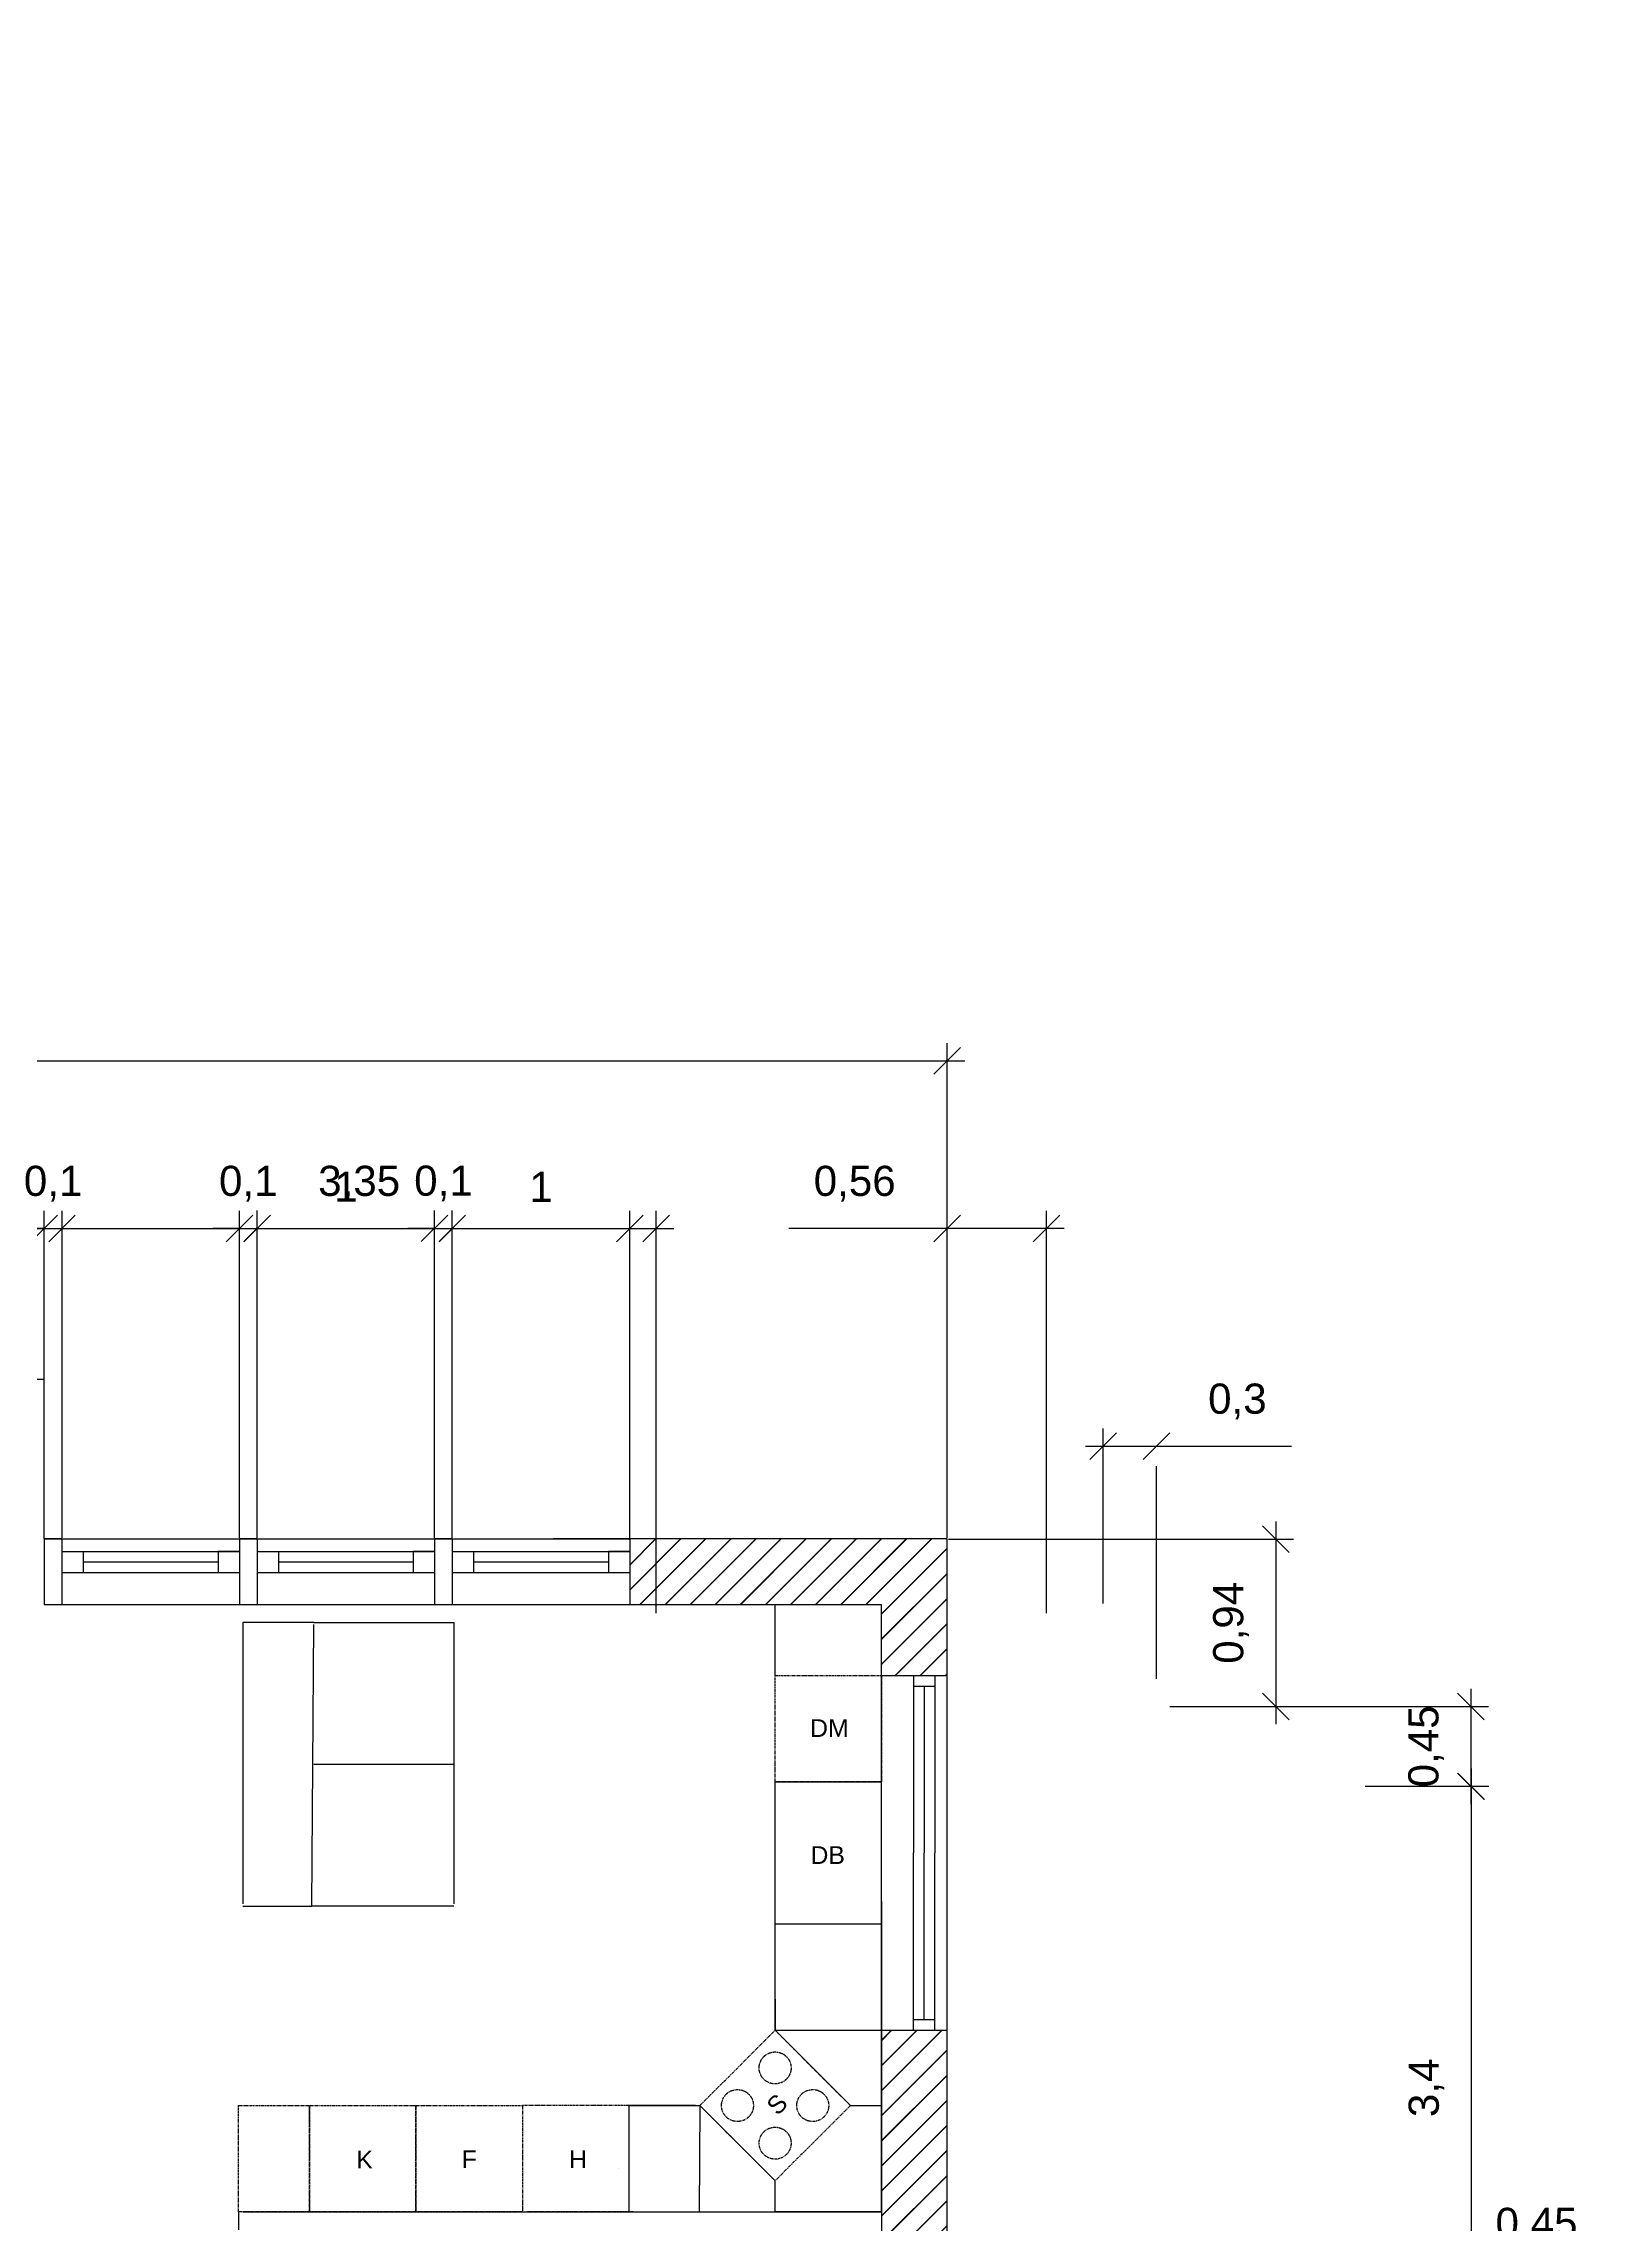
# Model space of a CAD drawing. Header units: millimetres. Extents: x -50011 to 90899, y -58634 to 500399.
# Drawn here: x 8415 to 17201, y 117318 to 129614 of the extents above; entities that cross this region are included whole.
import ezdxf

# ---------------------------------------------------------------- set-up
doc = ezdxf.new("R2010")
doc.units = ezdxf.units.MM
doc.linetypes.add('ACAD_ISO02W100', pattern=[15, 12, -3])
doc.linetypes.add('PHANTOM2', pattern=[31.75, 15.875, -3.175, 3.175, -3.175, 3.175, -3.175])
doc.layers.get('0').update_dxf_attribs({"color": 1})
for name, color, linetype in [('Fönser - Revision', 1, 'Continuous'), ('Fönster', 1, 'Continuous'), ('Grundritningar', 1, 'Continuous'), ('Mått', 4, 'Continuous'), ('Möbler', 4, 'PHANTOM2')]:
    doc.layers.add(name, color=color, linetype=linetype)
doc.styles.get("Standard").update_dxf_attribs({"font": 'Arial.ttf', "height": 170})
doc.dimstyles.new('Egen dimension', dxfattribs={"dimscale": 10, "dimtxt": 2.5, "dimasz": 15, "dimexe": 10, "dimexo": 0.625, "dimgap": 15, "dimtad": 1, "dimlfac": 0.001, "dimtxsty": 'Standard', "dimblk": 'OBLIQUE', "dimblk1": 'OBLIQUE', "dimblk2": 'OBLIQUE', "dimcen": 20, "dimdle": 10, "dimadec": 0, "dimazin": 0, "dimtfac": 1, "dimtmove": 0, "dimatfit": 3, "dimldrblk": 'OPEN90', "dimfxl": 1, "dimarcsym": 0})
doc.dimstyles.new('ISO-25', dxfattribs={"dimscale": 10, "dimtxt": 2.5, "dimasz": 15, "dimexe": 10, "dimexo": 0.625, "dimgap": 15, "dimtad": 1, "dimlfac": 0.001, "dimtxsty": 'Standard', "dimblk": 'OBLIQUE', "dimblk1": 'OBLIQUE', "dimblk2": 'OBLIQUE', "dimcen": 20, "dimdle": 10, "dimadec": 0, "dimazin": 0, "dimtfac": 1, "dimtmove": 0, "dimatfit": 3, "dimldrblk": 'OPEN90', "dimfxl": 1, "dimarcsym": 0})

# ---------------------------------------------------------------- blocks, each defined once
blk = doc.blocks.new('_Oblique')
at = {"color": 0, "linetype": 'ByBlock', "lineweight": -2}
blk.add_line((-0.5, -0.5), (0.5, 0.5), dxfattribs=at)
blk = doc.blocks.new('*D610')
at = {"layer": 'Defpoints', "color": 0, "transparency": 16777216}
for p in [(8419, 122933), (6619, 121182), (8419, 121182)]:
    blk.add_point(p, dxfattribs=at)
at = {"layer": 'Mått', "color": 0, "lineweight": -2, "transparency": 16777216}
for p, q in [((6619, 121189), (6619, 123033)), ((8419, 121189), (8419, 123033)), ((6519, 122933), (8519, 122933))]:
    blk.add_line(p, q, dxfattribs=at)
at = {"layer": 'Mått', "color": 0, "lineweight": -2, "transparency": 16777216, "xscale": 150, "yscale": 150, "zscale": 150, "rotation": 180}
blk.add_blockref('_Oblique', (6619, 122933), dxfattribs=at)
at = {"layer": 'Mått', "color": 0, "lineweight": -2, "transparency": 16777216, "xscale": 150, "yscale": 150, "zscale": 150}
blk.add_blockref('_Oblique', (8419, 122933), dxfattribs=at)
at = {"layer": 'Mått', "color": 0, "transparency": 16777216, "insert": (7519, 123186), "char_height": 170, "attachment_point": 5}
blk.add_mtext('1,8', dxfattribs=at)
blk = doc.blocks.new('_Open90')
at = {"color": 0, "linetype": 'ByBlock', "lineweight": -2}
for p, q in [((0, 0), (-1, 0)), ((-0.5, 0.5), (0, 0)), ((0, 0), (-0.5, -0.5))]:
    blk.add_line(p, q, dxfattribs=at)
blk = doc.blocks.new('*D611')
at = {"layer": 'Defpoints', "color": 0, "transparency": 16777216}
for p in [(8519, 122933), (8419, 121182), (8519, 121182)]:
    blk.add_point(p, dxfattribs=at)
at = {"layer": 'Mått', "color": 0, "lineweight": -2, "transparency": 16777216}
for p, q in [((8419, 121189), (8419, 123033)), ((8519, 121189), (8519, 123033)), ((8419, 122933), (8269, 122933)), ((8419, 122933), (8519, 122933)), ((8519, 122933), (8669, 122933))]:
    blk.add_line(p, q, dxfattribs=at)
at = {"layer": 'Mått', "color": 0, "lineweight": -2, "transparency": 16777216, "xscale": 150, "yscale": 150, "zscale": 150}
blk.add_blockref('_Oblique', (8419, 122933), dxfattribs=at)
at = {"layer": 'Mått', "color": 0, "lineweight": -2, "transparency": 16777216, "xscale": 150, "yscale": 150, "zscale": 150, "rotation": 180}
blk.add_blockref('_Oblique', (8519, 122933), dxfattribs=at)
at = {"layer": 'Mått', "color": 0, "transparency": 16777216, "insert": (8469, 123186), "char_height": 170, "attachment_point": 5}
blk.add_mtext('0,1', dxfattribs=at)
blk = doc.blocks.new('*D612')
at = {"layer": 'Defpoints', "color": 0, "transparency": 16777216}
for p in [(11868, 122933), (8519, 121182), (11868, 120758)]:
    blk.add_point(p, dxfattribs=at)
at = {"layer": 'Mått', "color": 0, "lineweight": -2, "transparency": 16777216}
for p, q in [((8519, 121189), (8519, 123033)), ((11868, 120764), (11868, 123033)), ((8419, 122933), (11968, 122933))]:
    blk.add_line(p, q, dxfattribs=at)
at = {"layer": 'Mått', "color": 0, "lineweight": -2, "transparency": 16777216, "xscale": 150, "yscale": 150, "zscale": 150, "rotation": 180}
blk.add_blockref('_Oblique', (8519, 122933), dxfattribs=at)
at = {"layer": 'Mått', "color": 0, "lineweight": -2, "transparency": 16777216, "xscale": 150, "yscale": 150, "zscale": 150}
blk.add_blockref('_Oblique', (11868, 122933), dxfattribs=at)
at = {"layer": 'Mått', "color": 0, "transparency": 16777216, "insert": (10194, 123186), "char_height": 170, "attachment_point": 5}
blk.add_mtext('3,35', dxfattribs=at)
blk = doc.blocks.new('*D613')
at = {"layer": 'Defpoints', "color": 0, "transparency": 16777216}
for p in [(13508, 122933), (13508, 121182), (14068, 120758)]:
    blk.add_point(p, dxfattribs=at)
at = {"layer": 'Mått', "color": 0, "lineweight": -2, "transparency": 16777216}
for p, q in [((13508, 121189), (13508, 123033)), ((14068, 120764), (14068, 123033)), ((13508, 122933), (12615, 122933)), ((14168, 122933), (13508, 122933))]:
    blk.add_line(p, q, dxfattribs=at)
at = {"layer": 'Mått', "color": 0, "lineweight": -2, "transparency": 16777216, "xscale": 150, "yscale": 150, "zscale": 150, "rotation": 180}
blk.add_blockref('_Oblique', (13508, 122933), dxfattribs=at)
at = {"layer": 'Mått', "color": 0, "lineweight": -2, "transparency": 16777216, "xscale": 150, "yscale": 150, "zscale": 150}
blk.add_blockref('_Oblique', (14068, 122933), dxfattribs=at)
at = {"layer": 'Mått', "color": 0, "transparency": 16777216, "insert": (12987, 123186), "char_height": 170, "attachment_point": 5}
blk.add_mtext('0,56', dxfattribs=at)
blk = doc.blocks.new('*D586')
at = {"layer": 'Defpoints', "color": 0, "transparency": 16777216}
for p in [(13508, 123878), (1498, 121182), (13508, 121182)]:
    blk.add_point(p, dxfattribs=at)
at = {"layer": 'Mått', "color": 0, "lineweight": -2, "transparency": 16777216}
for p, q in [((1498, 121189), (1498, 123978)), ((13508, 121189), (13508, 123978)), ((1398, 123878), (13608, 123878))]:
    blk.add_line(p, q, dxfattribs=at)
at = {"layer": 'Mått', "color": 0, "lineweight": -2, "transparency": 16777216, "xscale": 150, "yscale": 150, "zscale": 150, "rotation": 180}
blk.add_blockref('_Oblique', (1498, 123878), dxfattribs=at)
at = {"layer": 'Mått', "color": 0, "lineweight": -2, "transparency": 16777216, "xscale": 150, "yscale": 150, "zscale": 150}
blk.add_blockref('_Oblique', (13508, 123878), dxfattribs=at)
at = {"layer": 'Mått', "color": 0, "transparency": 16777216, "insert": (7992, 124130), "char_height": 170, "attachment_point": 5}
blk.add_mtext('12,01', dxfattribs=at)
blk = doc.blocks.new('*D591')
at = {"layer": 'Defpoints', "color": 0, "ltscale": 100, "transparency": 16777216}
for p in [(13508, 121182), (14758, 120238), (15360, 120238)]:
    blk.add_point(p, dxfattribs=at)
at = {"layer": 'Mått', "color": 0, "lineweight": -2, "ltscale": 100, "transparency": 16777216}
for p, q in [((15360, 121282), (15360, 120138)), ((13515, 121182), (15460, 121182)), ((14764, 120238), (15460, 120238))]:
    blk.add_line(p, q, dxfattribs=at)
at = {"layer": 'Mått', "color": 0, "lineweight": -2, "ltscale": 100, "transparency": 16777216, "xscale": 150, "yscale": 150, "zscale": 150}
for p, rotation in [((15360, 121182), 90), ((15360, 120238), 270)]:
    blk.add_blockref('_Oblique', p, dxfattribs=dict(at, rotation=rotation))
at = {"layer": 'Mått', "color": 0, "ltscale": 100, "transparency": 16777216, "insert": (15108, 120710), "char_height": 170, "attachment_point": 5, "rotation": 90}
blk.add_mtext('0,94', dxfattribs=at)
blk = doc.blocks.new('*D569')
at = {"layer": 'Defpoints', "color": 0, "ltscale": 100, "transparency": 16777216}
for p in [(14758, 120238), (15858, 119788), (16460, 119788)]:
    blk.add_point(p, dxfattribs=at)
at = {"layer": 'Mått', "color": 0, "lineweight": -2, "ltscale": 100, "transparency": 16777216}
for p, q in [((16460, 120338), (16460, 119688)), ((14764, 120238), (16560, 120238)), ((15864, 119788), (16560, 119788))]:
    blk.add_line(p, q, dxfattribs=at)
at = {"layer": 'Mått', "color": 0, "lineweight": -2, "ltscale": 100, "transparency": 16777216, "xscale": 150, "yscale": 150, "zscale": 150}
for p, rotation in [((16460, 120238), 90), ((16460, 119788), 270)]:
    blk.add_blockref('_Oblique', p, dxfattribs=dict(at, rotation=rotation))
at = {"layer": 'Mått', "color": 0, "ltscale": 100, "transparency": 16777216, "insert": (16208, 120013), "char_height": 170, "attachment_point": 5, "rotation": 90}
blk.add_mtext('0,45', dxfattribs=at)
blk = doc.blocks.new('*D570')
at = {"layer": 'Defpoints', "color": 0, "ltscale": 100, "transparency": 16777216}
for p in [(15858, 119788), (15858, 116388), (16462, 116388)]:
    blk.add_point(p, dxfattribs=at)
at = {"layer": 'Mått', "color": 0, "lineweight": -2, "ltscale": 100, "transparency": 16777216}
for p, q in [((16462, 119888), (16462, 116288)), ((15864, 119788), (16562, 119788)), ((15864, 116388), (16562, 116388))]:
    blk.add_line(p, q, dxfattribs=at)
at = {"layer": 'Mått', "color": 0, "lineweight": -2, "ltscale": 100, "transparency": 16777216, "xscale": 150, "yscale": 150, "zscale": 150}
for p, rotation in [((16462, 119788), 90), ((16462, 116388), 270)]:
    blk.add_blockref('_Oblique', p, dxfattribs=dict(at, rotation=rotation))
at = {"layer": 'Mått', "color": 0, "ltscale": 100, "transparency": 16777216, "insert": (16210, 118088), "char_height": 170, "attachment_point": 5, "rotation": 90}
blk.add_mtext('3,4', dxfattribs=at)
blk = doc.blocks.new('*D571')
at = {"layer": 'Defpoints', "color": 0, "linetype": 'ACAD_ISO02W100', "ltscale": 100, "transparency": 16777216}
for p in [(14688, 121706), (14388, 120812), (14688, 120388)]:
    blk.add_point(p, dxfattribs=at)
at = {"layer": 'Mått', "color": 0, "linetype": 'ACAD_ISO02W100', "lineweight": -2, "ltscale": 100, "transparency": 16777216}
for p, q in [((14388, 120819), (14388, 121806)), ((14688, 120394), (14688, 121806)), ((14288, 121706), (14688, 121706)), ((14688, 121706), (15449, 121706))]:
    blk.add_line(p, q, dxfattribs=at)
at = {"layer": 'Mått', "color": 0, "linetype": 'ACAD_ISO02W100', "lineweight": -2, "ltscale": 100, "transparency": 16777216, "xscale": 150, "yscale": 150, "zscale": 150, "rotation": 180}
blk.add_blockref('_Oblique', (14388, 121706), dxfattribs=at)
at = {"layer": 'Mått', "color": 0, "linetype": 'ACAD_ISO02W100', "lineweight": -2, "ltscale": 100, "transparency": 16777216, "xscale": 150, "yscale": 150, "zscale": 150}
blk.add_blockref('_Oblique', (14688, 121706), dxfattribs=at)
at = {"layer": 'Mått', "color": 0, "linetype": 'ACAD_ISO02W100', "ltscale": 100, "transparency": 16777216, "insert": (15144, 121958), "char_height": 170, "attachment_point": 5}
blk.add_mtext('0,3', dxfattribs=at)
blk = doc.blocks.new('*D572')
at = {"layer": 'Defpoints', "color": 0, "linetype": 'ACAD_ISO02W100', "ltscale": 100, "transparency": 16777216}
for p in [(16308, 117059), (15858, 116388), (16308, 116388)]:
    blk.add_point(p, dxfattribs=at)
at = {"layer": 'Mått', "color": 0, "linetype": 'ACAD_ISO02W100', "lineweight": -2, "ltscale": 100, "transparency": 16777216}
for p, q in [((15758, 117059), (16308, 117059)), ((15858, 116394), (15858, 117159)), ((16308, 116394), (16308, 117159)), ((16308, 117059), (17201, 117059))]:
    blk.add_line(p, q, dxfattribs=at)
at = {"layer": 'Mått', "color": 0, "linetype": 'ACAD_ISO02W100', "lineweight": -2, "ltscale": 100, "transparency": 16777216, "xscale": 150, "yscale": 150, "zscale": 150, "rotation": 180}
blk.add_blockref('_Oblique', (15858, 117059), dxfattribs=at)
at = {"layer": 'Mått', "color": 0, "linetype": 'ACAD_ISO02W100', "lineweight": -2, "ltscale": 100, "transparency": 16777216, "xscale": 150, "yscale": 150, "zscale": 150}
blk.add_blockref('_Oblique', (16308, 117059), dxfattribs=at)
at = {"layer": 'Mått', "color": 0, "linetype": 'ACAD_ISO02W100', "ltscale": 100, "transparency": 16777216, "insert": (16830, 117311), "char_height": 170, "attachment_point": 5}
blk.add_mtext('0,45', dxfattribs=at)
blk = doc.blocks.new('*D587')
at = {"layer": 'Defpoints', "color": 0, "ltscale": 100, "transparency": 16777216}
for p in [(9619, 122933), (9519, 121182), (9619, 121182)]:
    blk.add_point(p, dxfattribs=at)
at = {"layer": 'Mått', "color": 0, "lineweight": -2, "ltscale": 100, "transparency": 16777216}
for p, q in [((9519, 121189), (9519, 123033)), ((9619, 121189), (9619, 123033)), ((9519, 122933), (9369, 122933)), ((9519, 122933), (9619, 122933)), ((9619, 122933), (9769, 122933))]:
    blk.add_line(p, q, dxfattribs=at)
at = {"layer": 'Mått', "color": 0, "lineweight": -2, "ltscale": 100, "transparency": 16777216, "xscale": 150, "yscale": 150, "zscale": 150}
blk.add_blockref('_Oblique', (9519, 122933), dxfattribs=at)
at = {"layer": 'Mått', "color": 0, "lineweight": -2, "ltscale": 100, "transparency": 16777216, "xscale": 150, "yscale": 150, "zscale": 150, "rotation": 180}
blk.add_blockref('_Oblique', (9619, 122933), dxfattribs=at)
at = {"layer": 'Mått', "color": 0, "ltscale": 100, "transparency": 16777216, "insert": (9569, 123186), "char_height": 170, "attachment_point": 5}
blk.add_mtext('0,1', dxfattribs=at)
blk = doc.blocks.new('*D588')
at = {"layer": 'Defpoints', "color": 0, "ltscale": 100, "transparency": 16777216}
for p in [(10619, 122934), (9619, 121182), (10619, 121182)]:
    blk.add_point(p, dxfattribs=at)
at = {"layer": 'Mått', "color": 0, "lineweight": -2, "ltscale": 100, "transparency": 16777216}
for p, q in [((9619, 121189), (9619, 123034)), ((10619, 121189), (10619, 123034)), ((9519, 122934), (10719, 122934))]:
    blk.add_line(p, q, dxfattribs=at)
at = {"layer": 'Mått', "color": 0, "lineweight": -2, "ltscale": 100, "transparency": 16777216, "xscale": 150, "yscale": 150, "zscale": 150, "rotation": 180}
blk.add_blockref('_Oblique', (9619, 122934), dxfattribs=at)
at = {"layer": 'Mått', "color": 0, "lineweight": -2, "ltscale": 100, "transparency": 16777216, "xscale": 150, "yscale": 150, "zscale": 150}
blk.add_blockref('_Oblique', (10619, 122934), dxfattribs=at)
at = {"layer": 'Mått', "color": 0, "ltscale": 100, "transparency": 16777216, "insert": (10119, 123169), "char_height": 170, "attachment_point": 5}
blk.add_mtext('1', dxfattribs=at)
blk = doc.blocks.new('*D589')
at = {"layer": 'Defpoints', "color": 0, "ltscale": 100, "transparency": 16777216}
for p in [(10719, 122934), (10619, 121182), (10719, 121182)]:
    blk.add_point(p, dxfattribs=at)
at = {"layer": 'Mått', "color": 0, "lineweight": -2, "ltscale": 100, "transparency": 16777216}
for p, q in [((10619, 121189), (10619, 123034)), ((10719, 121189), (10719, 123034)), ((10619, 122934), (10469, 122934)), ((10619, 122934), (10719, 122934)), ((10719, 122934), (10869, 122934))]:
    blk.add_line(p, q, dxfattribs=at)
at = {"layer": 'Mått', "color": 0, "lineweight": -2, "ltscale": 100, "transparency": 16777216, "xscale": 150, "yscale": 150, "zscale": 150}
blk.add_blockref('_Oblique', (10619, 122934), dxfattribs=at)
at = {"layer": 'Mått', "color": 0, "lineweight": -2, "ltscale": 100, "transparency": 16777216, "xscale": 150, "yscale": 150, "zscale": 150, "rotation": 180}
blk.add_blockref('_Oblique', (10719, 122934), dxfattribs=at)
at = {"layer": 'Mått', "color": 0, "ltscale": 100, "transparency": 16777216, "insert": (10669, 123187), "char_height": 170, "attachment_point": 5}
blk.add_mtext('0,1', dxfattribs=at)
blk = doc.blocks.new('*D590')
at = {"layer": 'Defpoints', "color": 0, "ltscale": 100, "transparency": 16777216}
for p in [(11719, 122933), (10719, 121182), (11719, 121182)]:
    blk.add_point(p, dxfattribs=at)
at = {"layer": 'Mått', "color": 0, "lineweight": -2, "ltscale": 100, "transparency": 16777216}
for p, q in [((10719, 121189), (10719, 123033)), ((11719, 121189), (11719, 123033)), ((10619, 122933), (11819, 122933))]:
    blk.add_line(p, q, dxfattribs=at)
at = {"layer": 'Mått', "color": 0, "lineweight": -2, "ltscale": 100, "transparency": 16777216, "xscale": 150, "yscale": 150, "zscale": 150, "rotation": 180}
blk.add_blockref('_Oblique', (10719, 122933), dxfattribs=at)
at = {"layer": 'Mått', "color": 0, "lineweight": -2, "ltscale": 100, "transparency": 16777216, "xscale": 150, "yscale": 150, "zscale": 150}
blk.add_blockref('_Oblique', (11719, 122933), dxfattribs=at)
at = {"layer": 'Mått', "color": 0, "ltscale": 100, "transparency": 16777216, "insert": (11219, 123168), "char_height": 170, "attachment_point": 5}
blk.add_mtext('1', dxfattribs=at)

msp = doc.modelspace()

# ---------------------------------------------------------------- hatches: boundary and pattern name
at = {"layer": 'Grundritningar', "ltscale": 100}
h = msp.add_hatch(dxfattribs=at)
h.set_pattern_fill('JIS_LC_20', color=256, scale=5)
h.paths.add_polyline_path([(6428.375, 390745.568), (8139.969, 390745.568), (8139.969, 391115.568), (6058.375, 391115.568), (6058.375, 384896.461), (6058.375, 382416.461), (6058.375, 381356.461), (6428.375, 381356.461), (6428.375, 384896.461), (6428.375, 385196.461)])
h.paths.add_polyline_path([(12402.879, 391115.568), (11339.969, 391115.568), (11339.969, 390745.568), (11389.969, 390745.568), (12032.879, 390745.568), (12032.879, 386196.461), (12032.879, 385380.725), (12402.879, 385380.725), (12402.879, 385396.461), (12402.879, 390771.304)])
h.paths.add_polyline_path([(11812.612, 361164.769), (11812.612, 361509.033), (10749.702, 361509.033), (10749.702, 361139.033), (10799.702, 361139.033), (11442.612, 361139.033), (11442.612, 357714.769), (11442.612, 356899.033), (11812.612, 356899.033), (11812.612, 356914.769)])
h.paths.add_polyline_path([(4863.558, 361139.033), (5599.702, 361139.033), (5599.702, 361509.033), (4493.558, 361509.033), (4493.558, 356414.769), (4863.558, 356414.769), (4863.558, 356714.769)])
h.paths.add_polyline_path([(4863.558, 353934.769), (4493.558, 353934.769), (4493.558, 352874.769), (4863.558, 352874.769)])
h.paths.add_polyline_path([(6604.389, 331533.61), (5498.245, 331533.61), (5498.245, 330279.346), (5868.245, 330279.346), (5868.245, 331163.61), (6604.389, 331163.61)])
h.paths.add_polyline_path([(12817.299, 331533.61), (11754.389, 331533.61), (11754.389, 331163.61), (11804.389, 331163.61), (12447.299, 331163.61), (12447.299, 330763.61), (12447.299, 330763.61), (12817.299, 330763.61), (12817.299, 330779.346), (12817.299, 331189.346)])
h.paths.add_polyline_path([(12817.299, 328763.61), (12447.299, 328763.61), (12447.299, 327739.346), (12447.299, 327489.346), (12817.299, 327489.346)])
h.paths.add_polyline_path([(5868.245, 327799.346), (5498.245, 327799.346), (5498.245, 326739.346), (5868.245, 326739.346)])
h.paths.add_polyline_path([(13894.931, 305305.95), (12105.172, 305305.95), (12105.172, 304935.95), (12155.172, 304935.95), (13524.931, 304935.95), (13524.931, 304535.95), (13524.931, 304535.95), (13894.931, 304535.95), (13894.931, 304785.95)])
h.paths.add_polyline_path([(6955.172, 305305.95), (4569.931, 305305.95), (4569.931, 304935.95), (6955.172, 304935.95)])
h.paths.add_polyline_path([(2769.931, 305305.95), (1112.471, 305305.95), (1112.471, 304051.686), (1482.471, 304051.686), (1482.471, 304351.686), (1482.471, 304935.95), (2769.931, 304935.95)])
h.paths.add_polyline_path([(1482.471, 301571.686), (1112.471, 301571.686), (1112.471, 300141.686), (8104.931, 300141.686), (8104.931, 299394.682), (8474.931, 299394.682), (8474.931, 300511.686), (1482.471, 300511.686)])
h.paths.add_polyline_path([(13894.931, 302535.95), (13524.931, 302535.95), (13524.931, 300394.682), (13524.931, 300144.682), (13894.931, 300144.682)])
h.paths.add_polyline_path([(12176.583, 278428.432), (11806.583, 278428.432), (11806.583, 277404.168), (11806.583, 277154.168), (12176.583, 277154.168)])
h.paths.add_polyline_path([(12176.583, 281198.432), (11113.673, 281198.432), (11113.673, 280828.432), (11163.673, 280828.432), (11806.583, 280828.432), (11806.583, 280428.432), (11806.583, 280428.432), (12176.583, 280428.432), (12176.583, 280444.168), (12176.583, 280854.168)])
h.paths.add_polyline_path([(5963.673, 281198.432), (4711.334, 281198.432), (4711.334, 280828.432), (5963.673, 280828.432)])
h.paths.add_polyline_path([(2911.334, 281198.432), (1075.633, 281198.432), (1075.633, 279944.168), (1445.633, 279944.168), (1445.633, 280828.432), (2911.334, 280828.432)])
h.paths.add_polyline_path([(1445.633, 277464.168), (1075.633, 277464.168), (1075.633, 276404.168), (1445.633, 276404.168)])
h.paths.add_polyline_path([(12645.365, 259294.914), (11582.455, 259294.914), (11582.455, 258924.914), (11632.455, 258924.914), (12275.365, 258924.914), (12275.365, 258524.914), (12645.365, 258524.914), (12645.365, 258540.65), (12645.365, 258950.65)])
h.paths.add_polyline_path([(12645.365, 256524.914), (12275.365, 256524.914), (12275.365, 255500.65), (12275.365, 255250.65), (12645.365, 255250.65)])
h.paths.add_polyline_path([(3634.619, 259294.914), (1798.918, 259294.914), (1798.918, 258040.65), (2168.918, 258040.65), (2168.918, 258924.914), (3634.619, 258924.914)])
h.paths.add_polyline_path([(6432.455, 259294.914), (5434.619, 259294.914), (5434.619, 258924.914), (6432.455, 258924.914)])
h.paths.add_polyline_path([(2168.918, 255560.65), (1798.918, 255560.65), (1798.918, 254500.65), (2168.918, 254500.65)])
h.paths.add_polyline_path([(12718.912, 237531.632), (11656.001, 237531.632), (11656.001, 237161.632), (11706.001, 237161.632), (12348.912, 237161.632), (12348.912, 236761.632), (12718.912, 236761.632), (12718.912, 236777.368), (12718.912, 237187.368)])
h.paths.add_polyline_path([(3708.166, 237531.632), (1872.465, 237531.632), (1872.465, 236277.368), (2242.465, 236277.368), (2242.465, 237161.632), (3708.166, 237161.632)])
h.paths.add_polyline_path([(6506.001, 237531.632), (5508.166, 237531.632), (5508.166, 237161.632), (6506.001, 237161.632)])
h.paths.add_polyline_path([(2242.465, 233797.368), (1872.465, 233797.368), (1872.465, 232737.368), (2242.465, 232737.368)])
h.paths.add_polyline_path([(12718.912, 234761.632), (12348.912, 234761.632), (12348.912, 233737.368), (12348.912, 233487.368), (12718.912, 233487.368)])
h.paths.add_polyline_path([(12718.912, 232887.368), (12348.912, 232887.368), (12348.912, 232737.368), (12718.912, 232737.368)])
h.paths.add_polyline_path([(12204.872, 211409.63), (11141.961, 211409.63), (11141.961, 211039.63), (11191.961, 211039.63), (11834.872, 211039.63), (11834.872, 210639.63), (12204.872, 210639.63), (12204.872, 210655.366), (12204.872, 211065.366)])
h.paths.add_polyline_path([(12204.872, 208639.63), (11834.872, 208639.63), (11834.872, 207615.366), (11834.872, 207365.366), (12204.872, 207365.366)])
h.paths.add_polyline_path([(12204.872, 206765.366), (11834.872, 206765.366), (11834.872, 206615.366), (12204.872, 206615.366)])
h.paths.add_polyline_path([(2116.806, 211039.63), (3194.126, 211039.63), (3194.126, 211409.63), (1746.806, 211409.63), (1746.806, 210155.366), (2116.806, 210155.366)])
h.paths.add_polyline_path([(2116.806, 207675.366), (1746.806, 207675.366), (1746.806, 206615.366), (2116.806, 206615.366)])
h.paths.add_polyline_path([(5991.961, 211409.63), (4994.126, 211409.63), (4994.126, 211039.63), (5991.961, 211039.63)])
h.paths.add_polyline_path([(6163.577, 179246.954), (5165.741, 179246.954), (5165.741, 178876.954), (6163.577, 178876.954)])
h.paths.add_polyline_path([(3365.741, 179246.954), (1918.421, 179246.954), (1918.421, 177992.69), (2288.421, 177992.69), (2288.421, 178876.954), (3365.741, 178876.954)])
h.paths.add_polyline_path([(2288.421, 175512.69), (1918.421, 175512.69), (1918.421, 174452.69), (2288.421, 174452.69)])
h.paths.add_polyline_path([(12376.487, 179246.954), (11313.577, 179246.954), (11313.577, 178876.954), (11363.577, 178876.954), (12006.487, 178876.954), (12006.487, 178476.954), (12376.487, 178476.954), (12376.487, 178492.69), (12376.487, 178902.69)])
h.paths.add_polyline_path([(12376.487, 176476.954), (12006.487, 176476.954), (12006.487, 175452.69), (12006.487, 175202.69), (12376.487, 175202.69)])
h.paths.add_polyline_path([(12376.487, 174602.69), (12006.487, 174602.69), (12006.487, 174452.69), (12376.487, 174452.69)])
h.paths.add_polyline_path([(7536.154, 150197.712), (6079.149, 150197.712), (6079.149, 149827.712), (7536.154, 149827.712)])
h.paths.add_polyline_path([(4279.149, 150197.712), (2389.064, 150197.712), (2389.064, 148943.448), (2759.064, 148943.448), (2759.064, 149827.712), (4279.149, 149827.712)])
h.paths.add_polyline_path([(2759.064, 146463.448), (2389.064, 146463.448), (2389.064, 145403.448), (2759.064, 145403.448)])
h.paths.add_polyline_path([(13749.064, 147427.712), (13379.064, 147427.712), (13379.064, 146403.448), (13379.064, 146153.448), (13749.064, 146153.448)])
h.paths.add_polyline_path([(13749.064, 150197.712), (12686.154, 150197.712), (12686.154, 149827.712), (12736.154, 149827.712), (13379.064, 149827.712), (13379.064, 149427.712), (13749.064, 149427.712), (13749.064, 149443.448), (13749.064, 149853.448)])
h.paths.add_polyline_path([(13749.064, 145553.448), (13379.064, 145553.448), (13379.064, 145403.448), (13749.064, 145403.448)])
h.paths.add_polyline_path([(3398.249, 116388.187), (618.427, 116388.187), (618.427, 117448.187), (248.427, 117448.187), (248.427, 116018.187), (3398.249, 116018.187)])
h.paths.add_polyline_path([(2383.427, 121182.451), (248.427, 121182.451), (248.427, 119928.187), (618.427, 119928.187), (618.427, 120228.187), (618.427, 120812.451), (2383.427, 120812.451)])
h.paths.add_polyline_path([(6568.668, 121182.451), (4183.427, 121182.451), (4183.427, 120812.451), (6568.668, 120812.451)])
h.paths.add_polyline_path([(13508.427, 121182.451), (11718.668, 121182.451), (11718.668, 120812.451), (11768.668, 120812.451), (13138.427, 120812.451), (13138.427, 120412.451), (13508.427, 120412.451), (13508.427, 120428.187), (13508.427, 120838.187)])
h.paths.add_polyline_path([(13508.427, 118412.451), (13138.427, 118412.451), (13138.427, 117388.187), (13138.427, 117138.187), (13508.427, 117138.187)])
h.paths.add_polyline_path([(13508.427, 116538.187), (13138.427, 116538.187), (13138.427, 116388.187), (13508.427, 116388.187)])
h.paths.add_polyline_path([(768.422, 116451.806), (768.422, 116998.334), (418.125, 116998.334), (418.125, 116451.806)], flags=25)
h.paths.add_polyline_path([(765.467, 120017.7), (765.467, 120564.228), (415.171, 120564.228), (415.171, 120017.7)], flags=25)
h.paths.add_polyline_path([(764.875, 119734.923), (764.875, 120281.451), (414.579, 120281.451), (414.579, 119734.923)], flags=9)

# ---------------------------------------------------------------- linework, layer by layer
at = {"layer": 'Fönser - Revision', "ltscale": 100}
for p, q in [((8418.668, 121182.451), (8518.668, 121182.451)), ((9518.668, 121182.451), (9618.668, 121182.451)), ((10618.668, 121182.451), (10718.668, 121182.451)), ((11718.668, 120812.451), (11768.668, 120812.451))]:
    msp.add_line(p, q, dxfattribs=at)
at = {"layer": 'Fönster', "ltscale": 100}
for p, q in [((8518.668, 121182.451), (8518.668, 120812.451)), ((8518.668, 121182.451), (9518.668, 121182.451)), ((8518.668, 121112.451), (9518.668, 121112.451)), ((9518.668, 121112.451), (9398.668, 121112.451)), ((9398.668, 121112.451), (9398.668, 120992.451)), ((9518.668, 121112.451), (9518.668, 120992.451)), ((9618.668, 121182.451), (9618.668, 120812.451)), ((9618.668, 121182.451), (10618.668, 121182.451)), ((9618.668, 121112.451), (10618.668, 121112.451)), ((10618.668, 121112.451), (10498.668, 121112.451)), ((10498.668, 121112.451), (10498.668, 120992.451)), ((10618.668, 121112.451), (10618.668, 120992.451)), ((10718.668, 121182.451), (10718.668, 120812.451)), ((10718.668, 121182.451), (11718.668, 121182.451)), ((10718.668, 121112.451), (11718.668, 121112.451)), ((11718.668, 121112.451), (11598.668, 121112.451)), ((11598.668, 121112.451), (11598.668, 120992.451)), ((11718.668, 121182.451), (11718.668, 120812.451)), ((11718.668, 121112.451), (11718.668, 120992.451)), ((8518.668, 120812.451), (9518.668, 120812.451)), ((9618.668, 120812.451), (10618.668, 120812.451)), ((10718.668, 120812.451), (11718.668, 120812.451))]:
    msp.add_line(p, q, dxfattribs=at)
at = {"layer": 'Fönster'}
for p, q in [((8518.668, 121112.451), (8638.668, 121112.451)), ((8638.668, 121112.451), (8638.668, 120992.451)), ((9518.668, 121182.451), (9518.668, 120812.451)), ((9618.668, 121112.451), (9738.668, 121112.451)), ((9738.668, 121112.451), (9738.668, 120992.451)), ((10618.668, 121182.451), (10618.668, 120812.451)), ((10718.668, 121112.451), (10838.668, 121112.451)), ((10838.668, 121112.451), (10838.668, 120992.451)), ((8638.668, 120992.451), (8518.668, 120992.451)), ((9398.668, 121052.451), (8638.668, 121052.451)), ((9518.668, 120992.451), (8638.668, 120992.451)), ((9738.668, 120992.451), (9618.668, 120992.451)), ((10498.668, 121052.451), (9738.668, 121052.451)), ((10618.668, 120992.451), (9738.668, 120992.451)), ((10838.668, 120992.451), (10718.668, 120992.451)), ((11598.668, 121052.451), (10838.668, 121052.451)), ((11718.668, 120992.451), (10838.668, 120992.451))]:
    msp.add_line(p, q, dxfattribs=at)
at = {"layer": 'Grundritningar'}
for p, q in [((8418.668, 121182.451), (8418.668, 122082.451)), ((8518.668, 121182.451), (8418.668, 121182.451)), ((8418.668, 121182.451), (8418.668, 120812.451)), ((9618.668, 121182.451), (9518.668, 121182.451)), ((10718.668, 121182.451), (10618.668, 121182.451)), ((13508.427, 121182.451), (11288.523, 121182.451)), ((13508.427, 120662.451), (13508.427, 121182.451)), ((8418.668, 120812.451), (8518.668, 120812.451)), ((9518.668, 120812.451), (9618.668, 120812.451)), ((10618.668, 120812.451), (10718.668, 120812.451)), ((11288.523, 120812.451), (13138.427, 120812.451)), ((13508.427, 116388.187), (13508.427, 120838.187)), ((13318.427, 120412.451), (13318.427, 119412.451)), ((13318.427, 120412.451), (13318.427, 120352.451)), ((13438.427, 120412.451), (13438.427, 120352.451)), ((13438.427, 120412.451), (13438.427, 119412.451)), ((13318.427, 120352.451), (13438.427, 120352.451)), ((13378.427, 120352.451), (13378.427, 119412.451)), ((13318.427, 118412.451), (13318.427, 119412.451)), ((13378.427, 118472.451), (13378.427, 119412.451)), ((13438.427, 118412.451), (13438.427, 119412.451)), ((13138.427, 119138.187), (13138.427, 116388.187)), ((13318.427, 118412.451), (13318.427, 118472.451)), ((13318.427, 118472.451), (13438.427, 118472.451)), ((13438.427, 118412.451), (13438.427, 118472.451)), ((11654.776, 117635.984), (11654.776, 117635.984))]:
    msp.add_line(p, q, dxfattribs=at)
at = {"layer": 'Grundritningar', "ltscale": 100}
for p, q in [((9538.427, 120812.451), (12538.427, 120812.451)), ((13138.427, 117388.187), (13138.427, 120812.451)), ((13138.427, 120412.451), (13508.427, 120412.451)), ((13508.427, 117948.187), (13508.427, 120428.187)), ((13138.427, 118412.451), (13508.427, 118412.451)), ((9914.163, 117888.187), (9914.163, 117988.187)), ((9514.163, 117388.187), (9514.163, 117288.187)), ((9538.427, 117388.187), (13138.427, 117388.187))]:
    msp.add_line(p, q, dxfattribs=at)
at = {"layer": 'Grundritningar'}
msp.add_arc((8418.668, 121182.451), 900, 90, 180, dxfattribs=at)
at = {"layer": 'Möbler', "ltscale": 100}
for p, q in [((12538.427, 120412.451), (12538.427, 120812.451)), ((12538.427, 120812.451), (13138.427, 120812.451)), ((9938.427, 120712.451), (9538.427, 120712.451)), ((9538.427, 120712.451), (9538.427, 119112.451)), ((9926.999, 119112.456), (9938.427, 120712.451)), ((9938.427, 120712.451), (10728.427, 120712.451)), ((10728.427, 120712.451), (10728.427, 119112.451)), ((9938.427, 119912.451), (10728.427, 119912.451)), ((12538.427, 119012.451), (12538.427, 119812.451)), ((12538.427, 119812.451), (13138.427, 119812.451)), ((9538.427, 119112.451), (9926.999, 119112.456)), ((10728.427, 119112.451), (9926.999, 119112.456)), ((12538.427, 118412.451), (12538.427, 119012.451)), ((12538.427, 119012.451), (13138.427, 119012.451)), ((12538.427, 118588.187), (12538.427, 118412.451)), ((12538.427, 118412.451), (12962.691, 117988.187)), ((12538.427, 118412.451), (13138.427, 118412.451)), ((12089.899, 117988.187), (11714.163, 117988.187)), ((11714.163, 117988.187), (11714.163, 117388.187)), ((11714.163, 117988.187), (12114.163, 117988.187)), ((12114.163, 117988.187), (12110.036, 117388.187)), ((12538.427, 117563.923), (12114.163, 117988.187)), ((12962.691, 117988.187), (13138.427, 117988.187)), ((13138.427, 117988.187), (13138.427, 117388.187)), ((12538.427, 117388.187), (12538.427, 117563.923)), ((13138.427, 117388.187), (12538.427, 117388.187))]:
    msp.add_line(p, q, dxfattribs=at)
at = {"layer": 'Möbler'}
for p, q in [((11714.163, 117988.187), (11114.163, 117988.187)), ((11738.427, 117388.187), (11138.427, 117388.187))]:
    msp.add_line(p, q, dxfattribs=at)
for points in [[(13138.427, 119812.451), (12538.427, 119812.451), (12538.427, 120412.451), (13138.428, 120412.451)], [(12962.691, 117988.187), (12538.427, 117563.923), (12114.163, 117988.187), (12538.427, 118412.451)], [(9914.163, 117388.187), (9514.163, 117388.187), (9514.163, 117988.187), (9914.163, 117988.187)], [(10514.163, 117388.187), (9914.163, 117388.187), (9914.163, 117988.187), (10514.163, 117988.187)], [(11114.163, 117388.187), (10514.163, 117388.187), (10514.163, 117988.187), (11114.163, 117988.187)]]:
    msp.add_lwpolyline(points, close=True, dxfattribs=at)
for centre in [(12538.427, 118200.319), (12326.295, 117988.187), (12750.559, 117988.187), (12538.427, 117776.055)]:
    msp.add_circle(centre, 90, dxfattribs=at)

# ---------------------------------------------------------------- texts
at = {"layer": 'Möbler', "char_height": 100, "attachment_point": 1}
for s, insert in [('DM', (12735.697, 120166.387)), ('DB', (12737.813, 119450.37)), ('K', (10177.79, 117733.343)), ('F', (10771.786, 117736.415)), ('H', (11376.885, 117735.624))]:
    msp.add_mtext_dynamic_manual_height_columns(s, width=30.21587, gutter_width=125, heights=[0], dxfattribs=dict(at, insert=insert))
at = {"layer": 'Möbler', "insert": (12480.763, 117997.59), "char_height": 100, "attachment_point": 1, "rotation": 45}
msp.add_mtext_dynamic_manual_height_columns('S', width=30.21587, gutter_width=125, heights=[0], dxfattribs=at)

# ---------------------------------------------------------------- dimensions: what is measured, and where the dimension line sits
at = {"layer": 'Mått'}
for base, p1, p2, picture, middle in [((13508.427, 123877.841), (1498.249, 121182.451), (13508.427, 121182.451), '*D586', (7992.44, 123877.841)), ((8518.668, 122933.397), (8418.668, 121182.451), (8518.668, 121182.451), '*D611', (8468.668, 122933.397)), ((11868.49, 122933.397), (8518.668, 121182.451), (11868.49, 120758.187), '*D612', (10193.579, 122933.397))]:
    dim = msp.add_linear_dim(base=base, p1=p1, p2=p2, dimstyle='ISO-25', dxfattribs=at)
    dim.commit()
    dim.dimension.update_dxf_attribs({"geometry": picture, "text_midpoint": middle, "dimtype": 160})
for base, p1, p2, picture, middle in [((8418.668, 122933.397), (6618.668, 121182.451), (8418.668, 121182.451), '*D610', (7518.668, 123185.791)), ((13508.427, 122933.397), (14068.49, 120758.187), (13508.427, 121182.451), '*D613', (12986.94, 123185.791))]:
    dim = msp.add_linear_dim(base=base, p1=p1, p2=p2, dimstyle='ISO-25', dxfattribs=at)
    dim.commit()
    dim.dimension.update_dxf_attribs({"geometry": picture, "text_midpoint": middle})
at = {"layer": 'Mått', "ltscale": 100}
for base, p1, p2, picture, middle in [((9618.668, 122933.397), (9518.668, 121182.451), (9618.668, 121182.451), '*D587', (9568.668, 122933.397)), ((10718.668, 122934.322), (10618.668, 121182.451), (10718.668, 121182.451), '*D589', (10668.668, 122934.322))]:
    dim = msp.add_linear_dim(base=base, p1=p1, p2=p2, dimstyle='Egen dimension', dxfattribs=at)
    dim.commit()
    dim.dimension.update_dxf_attribs({"geometry": picture, "text_midpoint": middle, "dimtype": 160})
for base, p1, p2, picture, middle in [((10618.668, 122934.252), (9618.668, 121182.451), (10618.668, 121182.451), '*D588', (10118.668, 123169.252)), ((11718.668, 122933.397), (10718.668, 121182.451), (11718.668, 121182.451), '*D590', (11218.668, 123168.397))]:
    dim = msp.add_linear_dim(base=base, p1=p1, p2=p2, dimstyle='Egen dimension', dxfattribs=at)
    dim.commit()
    dim.dimension.update_dxf_attribs({"geometry": picture, "text_midpoint": middle})
at = {"layer": 'Mått', "linetype": 'ACAD_ISO02W100', "ltscale": 100}
for base, p1, p2, picture, middle in [((14688.249, 121706.018), (14388.249, 120812.451), (14688.249, 120388.187), '*D571', (15143.638, 121958.412)), ((16308.249, 117058.74), (15858.249, 116388.187), (16308.249, 116388.187), '*D572', (16829.736, 117311.135))]:
    dim = msp.add_linear_dim(base=base, p1=p1, p2=p2, dimstyle='Egen dimension', dxfattribs=at)
    dim.commit()
    dim.dimension.update_dxf_attribs({"geometry": picture, "text_midpoint": middle})
at = {"layer": 'Mått', "ltscale": 100}
for base, p1, p2, picture, middle in [((15360.12, 120238.187), (13508.427, 121182.451), (14758.249, 120238.187), '*D591', (15360.12, 120710.319)), ((16460.12, 119788.187), (14758.249, 120238.187), (15858.249, 119788.187), '*D569', (16460.12, 120013.187))]:
    dim = msp.add_linear_dim(base=base, p1=p1, p2=p2, angle=90, dimstyle='Egen dimension', dxfattribs=at)
    dim.commit()
    dim.dimension.update_dxf_attribs({"geometry": picture, "text_midpoint": middle, "dimtype": 160})
dim = msp.add_linear_dim(base=(16462.494, 116388.187), p1=(15858.249, 119788.187), p2=(15858.249, 116388.187), angle=90, dimstyle='Egen dimension', dxfattribs=at)
dim.commit()
dim.dimension.update_dxf_attribs({"geometry": '*D570', "text_midpoint": (16210.1, 118088.187)})

doc.saveas('drawing.dxf')
